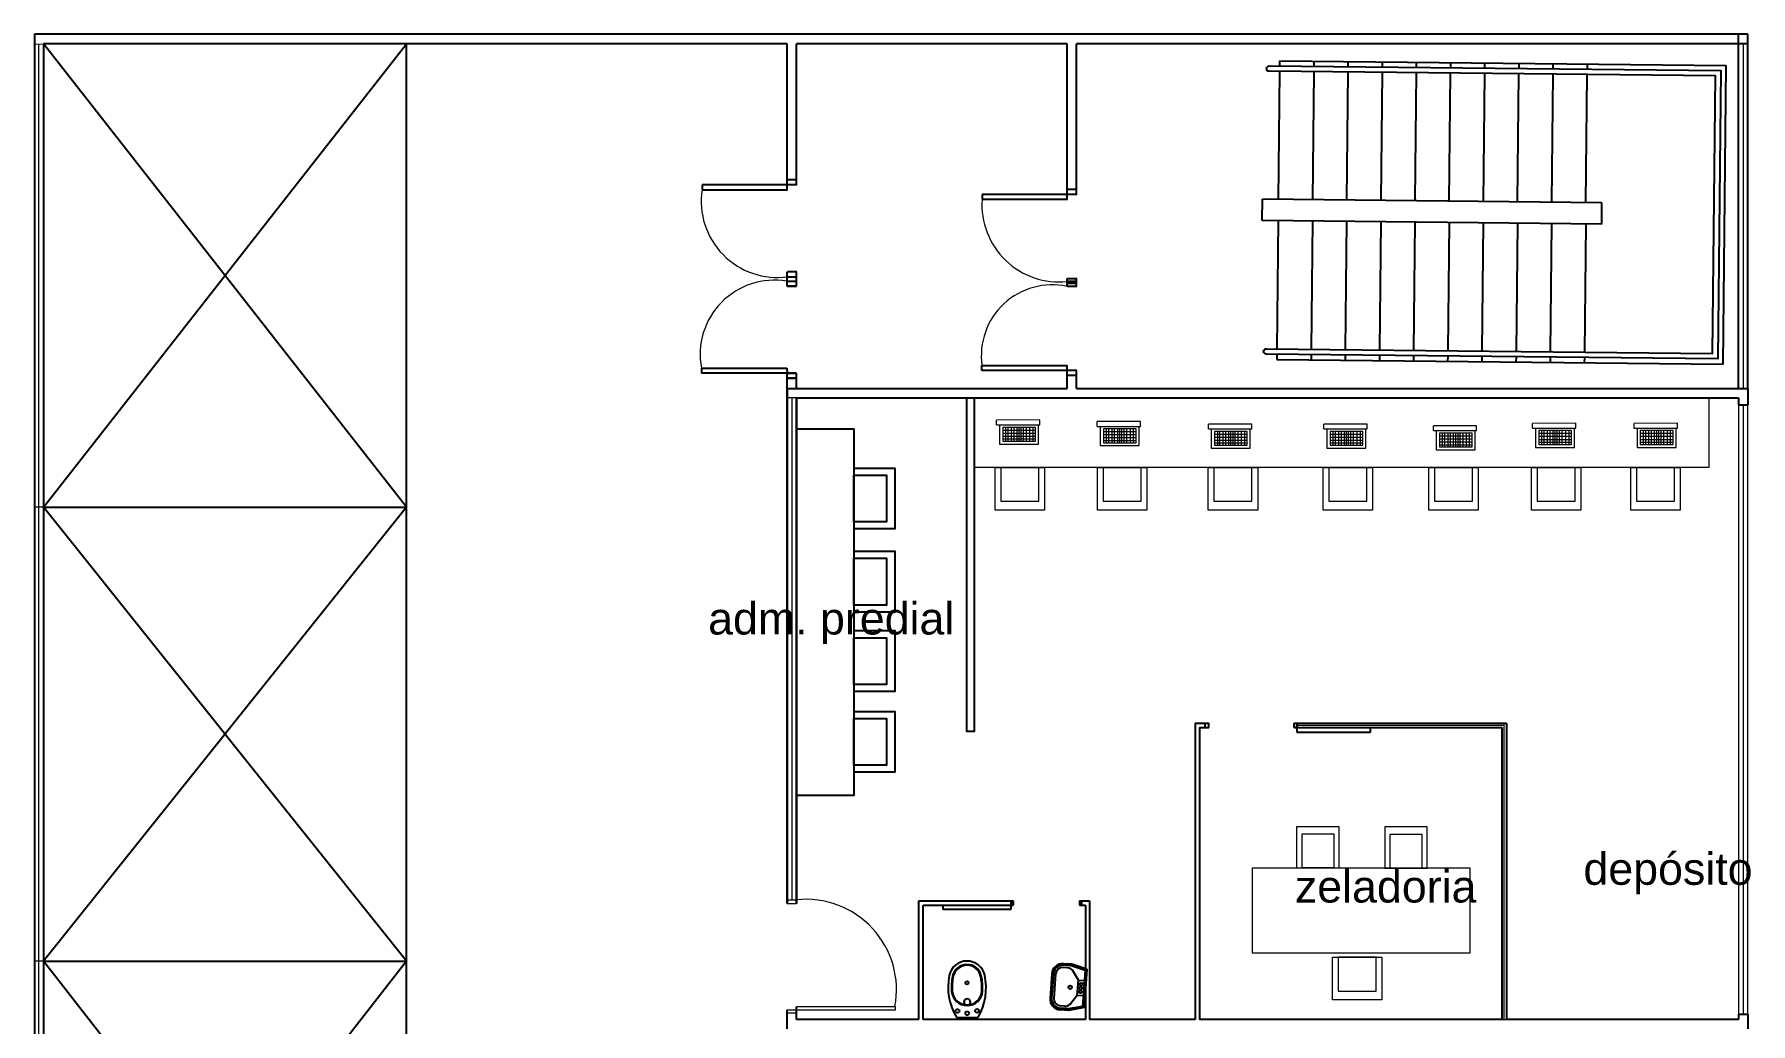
# Model space of a CAD drawing. Header units: metres. Extents: x 325024 to 7190115, y 7391967 to 10157759.
# Drawn here: x 326693.73 to 326709.81, y 7393264.02 to 7393273.29 of the extents above; entities that cross this region are included whole.
import ezdxf

# ---------------------------------------------------------------- set-up
doc = ezdxf.new("R2010")
doc.units = ezdxf.units.M
for name, color, linetype in [('Alvenaria', 6, 'Continuous'), ('Corrimão', 1, 'Continuous'), ('HIDRAULICA', 3, 'Continuous'), ('PECAS', 2, 'Continuous'), ('TEXTO', 2, 'Continuous')]:
    doc.layers.add(name, color=color, linetype=linetype)
for name, color, linetype, lineweight in [('ESQUADRIA', 2, 'Continuous', 15), ('linagrossa', 7, 'Continuous', 25), ('MÓVEIS', 7, 'Continuous', 13), ('PISO', 254, 'Continuous', 9), ('VIDRO', 4, 'Continuous', 15)]:
    doc.layers.add(name, color=color, linetype=linetype, lineweight=lineweight)
doc.styles.get("Standard").update_dxf_attribs({"font": 'arial.ttf'})

# ---------------------------------------------------------------- blocks, each defined once
blk = doc.blocks.new('new block.dwg vaso sanitario')
at = {"layer": 'PECAS', "color": 0}
for q in [(0, 95.742742), (0, -95.742742)]:
    blk.add_line((0, 0), q, dxfattribs=at)
for centre, radius in [((40.000002, 0), 17.500001), ((62.500003, 91.500003), 17.500001), ((325.000014, 0), 15.000001), ((62.500003, -91.500004), 17.500001)]:
    blk.add_circle(centre, radius, dxfattribs=at)
for centre, radius, start, end in [((281.877309, -367.965429), 546.302538, 78.038978, 120.612911), ((359.829176, 0), 170.170846, 0, 78.038978), ((7.500001, 95.742742), 7.5, 120.612911, 180), ((257.500011, 0), 145.000006, 94.115245, 180), ((257.500011, 0), 145.000006, 180, 265.884755), ((257.500011, 0), 138.500006, 94.115245, 180), ((257.500011, 0), 138.500006, 180, 265.884755), ((145.000006, 0), 30.000001, 213.541951, 146.458049), ((282.97582, -354.084727), 500.00002, 77.754014, 94.115245), ((282.97582, -354.084727), 493.50002, 77.754014, 94.115245), ((359.829176, 0), 131.170844, 0, 77.754014), ((359.829176, 0), 131.170844, 282.245986, 0), ((359.829176, 0), 137.670844, 0, 77.754014), ((359.829176, 0), 137.670844, 282.245986, 0), ((359.829176, 0), 170.170846, 281.961022, 0), ((7.500001, -95.742742), 7.5, 180, 239.387089), ((281.877309, 367.965428), 546.302538, 239.387089, 281.961022), ((282.97582, 354.084726), 500.00002, 265.884755, 282.245986), ((282.97582, 354.084726), 493.50002, 265.884755, 282.245986)]:
    blk.add_arc(centre, radius, start, end, dxfattribs=at)
blk = doc.blocks.new('Escada Emergência')
at = {"layer": 'Alvenaria'}
for p, q in [((-4.18, -0.05), (-4.18, 0)), ((-4.18, 0), (0, 0)), ((-3.86, -0.05), (-3.86, 0)), ((-3.54, -0.05), (-3.54, 0)), ((-3.22, -0.05), (-3.22, 0)), ((-2.9, -0.05), (-2.9, 0)), ((-2.58, -0.05), (-2.58, 0)), ((-2.26, -0.05), (-2.26, 0)), ((-1.94, -0.05), (-1.94, 0)), ((-1.62, -0.05), (-1.62, 0)), ((-1.3, -0.05), (-1.3, 0)), ((0, -2.8), (0, 0)), ((-4.18, -1.3), (-4.18, -0.1)), ((-3.86, -1.3), (-3.86, -0.1)), ((-3.54, -1.3), (-3.54, -0.1)), ((-3.22, -1.3), (-3.22, -0.1)), ((-2.9, -1.3), (-2.9, -0.1)), ((-2.58, -1.3), (-2.58, -0.1)), ((-2.26, -1.3), (-2.26, -0.1)), ((-1.94, -1.3), (-1.94, -0.1)), ((-1.62, -1.3), (-1.62, -0.1)), ((-1.3, -1.3), (-1.3, -0.1)), ((-1.15, -1.3), (-4.33, -1.3)), ((-4.33, -1.5), (-4.33, -1.3)), ((-1.15, -1.5), (-1.15, -1.3)), ((-1.15, -1.5), (-4.33, -1.5)), ((-4.18, -1.5), (-4.18, -2.7)), ((-3.86, -1.5), (-3.86, -2.7)), ((-3.54, -1.5), (-3.54, -2.7)), ((-3.22, -1.5), (-3.22, -2.7)), ((-2.9, -1.5), (-2.9, -2.7)), ((-2.58, -1.5), (-2.58, -2.7)), ((-2.26, -1.5), (-2.26, -2.7)), ((-1.94, -1.5), (-1.94, -2.7)), ((-1.62, -1.5), (-1.62, -2.7)), ((-1.3, -1.5), (-1.3, -2.7)), ((-4.18, -2.75), (-4.18, -2.8)), ((-4.18, -2.8), (0, -2.8)), ((-3.86, -2.75), (-3.86, -2.8)), ((-3.54, -2.75), (-3.54, -2.8)), ((-3.22, -2.75), (-3.22, -2.8)), ((-2.9, -2.75), (-2.9, -2.8)), ((-2.58, -2.75), (-2.58, -2.8)), ((-2.26, -2.75), (-2.26, -2.8)), ((-1.94, -2.75), (-1.94, -2.8)), ((-1.62, -2.75), (-1.62, -2.8)), ((-1.3, -2.75), (-1.3, -2.8))]:
    blk.add_line(p, q, dxfattribs=at)
at = {"layer": 'Corrimão'}
blk.add_lwpolyline([(-4.28, -0.05), (-0.05, -0.05), (-0.05, -2.75), (-4.28, -2.75, -1), (-4.28, -2.7), (-0.1, -2.7), (-0.1, -0.1), (-4.28, -0.1, -1)], format="xyb", close=True, dxfattribs=at)
blk = doc.blocks.new('pia de banheiro')
at = {"layer": 'HIDRAULICA', "color": 0}
for p, q in [((-1167.941, -47.098), (-1167.741, -47.048)), ((-1167.741, -47.048), (-1167.632, -47.048)), ((-1167.941, -47.598), (-1167.941, -47.098)), ((-1167.921, -47.113), (-1167.736, -47.067)), ((-1167.921, -47.582), (-1167.921, -47.113)), ((-1167.921, -47.248), (-1167.841, -47.248)), ((-1167.841, -47.248), (-1167.767, -47.141)), ((-1167.841, -47.248), (-1167.841, -47.448)), ((-1167.741, -47.068), (-1167.632, -47.068)), ((-1167.685, -47.098), (-1167.632, -47.098)), ((-1167.541, -47.506), (-1167.541, -47.189)), ((-1167.511, -47.506), (-1167.511, -47.189)), ((-1167.491, -47.506), (-1167.491, -47.189)), ((-1167.841, -47.448), (-1167.921, -47.448)), ((-1167.841, -47.448), (-1167.771, -47.553)), ((-1167.941, -47.598), (-1167.741, -47.648)), ((-1167.921, -47.582), (-1167.736, -47.628)), ((-1167.741, -47.628), (-1167.632, -47.628)), ((-1167.741, -47.648), (-1167.632, -47.648)), ((-1167.687, -47.598), (-1167.632, -47.598))]:
    blk.add_line(p, q, dxfattribs=at)
for centre, radius in [((-1167.881, -47.348), 0.0195), ((-1167.881, -47.298), 0.0183), ((-1167.881, -47.398), 0.0182), ((-1167.741, -47.348), 0.0234)]:
    blk.add_circle(centre, radius, dxfattribs=at)
for centre, radius, start, end in [((-1167.632, -47.189), 0.141, 0, 90), ((-1167.685, -47.198), 0.1, 90, 145.2405), ((-1167.632, -47.189), 0.121, 0, 90), ((-1167.632, -47.189), 0.0914, 0, 90), ((-1167.687, -47.498), 0.1, 213.7272, 270), ((-1167.632, -47.506), 0.0914, 270, 0), ((-1167.632, -47.506), 0.121, 270, 0), ((-1167.632, -47.506), 0.141, 270, 0)]:
    blk.add_arc(centre, radius, start, end, dxfattribs=at)

msp = doc.modelspace()

# ---------------------------------------------------------------- linework, layer by layer
at = {"layer": 'ESQUADRIA'}
for centre, radius, start, end in [((326700.69, 7393271.727), 0.714, 171.3114, 277.6091), ((326703.329, 7393271.694), 0.723, 176.0067, 276.0447), ((326700.661, 7393270.292), 0.695, 80.314, 190.7655), ((326703.264, 7393270.28), 0.664, 77.7923, 188.0597), ((326700.958, 7393264.339), 0.848, 349.3824, 95.9696)]:
    msp.add_arc(centre, radius, start, end, dxfattribs=at)
at = {"layer": 'linagrossa'}
for p, q in [((326696.915, 7393273.291), (326693.729, 7393273.291)), ((326693.729, 7393273.291), (326693.729, 7393230.54)), ((326696.915, 7393273.203), (326693.816, 7393273.203)), ((326693.816, 7393273.203), (326693.816, 7393230.664)), ((326693.816, 7393268.861), (326697.214, 7393273.203)), ((326697.214, 7393268.861), (326693.816, 7393273.203)), ((326709.782, 7393273.291), (326696.915, 7393273.291)), ((326700.782, 7393273.203), (326696.915, 7393273.203)), ((326697.214, 7393260.244), (326697.214, 7393273.203)), ((326700.782, 7393271.835), (326700.782, 7393273.203)), ((326703.405, 7393273.203), (326700.87, 7393273.203)), ((326700.87, 7393271.881), (326700.87, 7393273.203)), ((326703.405, 7393271.745), (326703.405, 7393273.203)), ((326709.782, 7393273.203), (326703.492, 7393273.203)), ((326703.492, 7393271.79), (326703.492, 7393273.203)), ((326709.695, 7393269.973), (326709.695, 7393273.291)), ((326709.782, 7393269.973), (326709.782, 7393273.291)), ((326700.784, 7393271.881), (326699.984, 7393271.881)), ((326699.984, 7393271.881), (326699.984, 7393271.835)), ((326700.872, 7393271.928), (326700.784, 7393271.928)), ((326700.872, 7393271.881), (326700.784, 7393271.881)), ((326699.984, 7393271.835), (326700.784, 7393271.835)), ((326703.407, 7393271.79), (326702.607, 7393271.79)), ((326702.607, 7393271.79), (326702.607, 7393271.745)), ((326702.607, 7393271.745), (326703.407, 7393271.745)), ((326703.495, 7393271.838), (326703.407, 7393271.838)), ((326703.495, 7393271.79), (326703.407, 7393271.79)), ((326700.782, 7393271.02), (326700.782, 7393271.065)), ((326700.872, 7393271.065), (326700.784, 7393271.065)), ((326700.87, 7393270.931), (326700.87, 7393271.065)), ((326700.778, 7393270.978), (326700.866, 7393270.978)), ((326700.866, 7393270.932), (326700.778, 7393270.932)), ((326700.782, 7393270.931), (326700.782, 7393271.02)), ((326700.87, 7393270.976), (326700.782, 7393270.976)), ((326700.782, 7393270.931), (326700.87, 7393270.931)), ((326700.784, 7393271.02), (326700.872, 7393271.02)), ((326703.405, 7393270.975), (326703.405, 7393271.002)), ((326703.405, 7393270.93), (326703.405, 7393270.975)), ((326703.406, 7393271.002), (326703.494, 7393271.002)), ((326703.494, 7393270.957), (326703.406, 7393270.957)), ((326703.495, 7393270.975), (326703.407, 7393270.975)), ((326703.407, 7393270.93), (326703.495, 7393270.93)), ((326703.492, 7393270.93), (326703.492, 7393271.002)), ((326699.978, 7393270.162), (326700.778, 7393270.162)), ((326699.978, 7393270.162), (326699.978, 7393270.117)), ((326700.778, 7393270.117), (326699.978, 7393270.117)), ((326700.778, 7393270.162), (326700.782, 7393270.117)), ((326700.866, 7393270.117), (326700.778, 7393270.117)), ((326700.782, 7393269.973), (326700.782, 7393270.117)), ((326700.782, 7393270.116), (326700.87, 7393270.116)), ((326700.87, 7393269.973), (326700.87, 7393270.116)), ((326702.606, 7393270.187), (326703.406, 7393270.187)), ((326702.606, 7393270.141), (326702.606, 7393270.187)), ((326703.406, 7393270.141), (326702.606, 7393270.141)), ((326703.405, 7393269.973), (326703.405, 7393270.187)), ((326703.494, 7393270.141), (326703.406, 7393270.141)), ((326703.492, 7393269.973), (326703.492, 7393270.141)), ((326700.866, 7393270.069), (326700.778, 7393270.069)), ((326700.782, 7393270.068), (326700.87, 7393270.068)), ((326700.782, 7393269.973), (326703.405, 7393269.973)), ((326700.782, 7393265.147), (326700.782, 7393269.973)), ((326700.782, 7393269.973), (326700.782, 7393265.147)), ((326703.494, 7393270.094), (326703.406, 7393270.094)), ((326703.492, 7393269.973), (326709.782, 7393269.973)), ((326709.782, 7393269.973), (326709.782, 7393269.819)), ((326700.87, 7393269.885), (326709.695, 7393269.885)), ((326700.87, 7393265.147), (326700.87, 7393269.885)), ((326700.87, 7393269.885), (326700.87, 7393265.147)), ((326709.695, 7393269.885), (326709.695, 7393269.819)), ((326709.695, 7393269.819), (326709.782, 7393269.819)), ((326693.816, 7393268.861), (326697.214, 7393268.861)), ((326697.214, 7393268.861), (326693.816, 7393264.608)), ((326697.214, 7393264.608), (326693.816, 7393268.861)), ((326704.604, 7393266.837), (326704.604, 7393264.061)), ((326704.604, 7393266.837), (326704.732, 7393266.837)), ((326704.645, 7393266.796), (326704.645, 7393264.061)), ((326704.645, 7393266.796), (326704.732, 7393266.796)), ((326704.698, 7393266.796), (326704.698, 7393266.837)), ((326704.732, 7393266.796), (326704.732, 7393266.837)), ((326705.532, 7393266.837), (326707.519, 7393266.837)), ((326705.532, 7393266.796), (326705.532, 7393266.837)), ((326705.532, 7393266.816), (326705.532, 7393266.816)), ((326705.532, 7393266.816), (326705.532, 7393266.796)), ((326705.532, 7393266.796), (326707.478, 7393266.796)), ((326705.556, 7393266.837), (326705.556, 7393266.796)), ((326705.556, 7393266.796), (326705.556, 7393266.754)), ((326705.556, 7393266.754), (326706.136, 7393266.754)), ((326706.136, 7393266.754), (326706.245, 7393266.754)), ((326706.245, 7393266.754), (326706.245, 7393266.796)), ((326707.478, 7393266.796), (326707.478, 7393264.061)), ((326707.519, 7393266.837), (326707.519, 7393264.061)), ((326702.015, 7393264.061), (326702.015, 7393265.173)), ((326702.015, 7393265.173), (326702.357, 7393265.173)), ((326702.056, 7393264.061), (326702.056, 7393265.132)), ((326702.056, 7393265.132), (326702.719, 7393265.132)), ((326702.243, 7393265.092), (326702.243, 7393265.132)), ((326702.357, 7393265.173), (326702.719, 7393265.173)), ((326702.719, 7393265.173), (326702.898, 7393265.173)), ((326702.719, 7393265.132), (326702.9, 7393265.132)), ((326702.876, 7393265.173), (326702.876, 7393265.132)), ((326702.876, 7393265.132), (326702.876, 7393265.092)), ((326702.898, 7393265.132), (326702.898, 7393265.173)), ((326702.898, 7393265.173), (326702.898, 7393265.132)), ((326703.519, 7393265.173), (326703.615, 7393265.173)), ((326703.519, 7393265.173), (326703.519, 7393265.132)), ((326703.519, 7393265.132), (326703.575, 7393265.132)), ((326703.539, 7393265.173), (326703.539, 7393265.132)), ((326703.575, 7393265.132), (326703.575, 7393264.061)), ((326703.615, 7393265.173), (326703.615, 7393264.061)), ((326702.876, 7393265.092), (326702.243, 7393265.092)), ((326693.816, 7393264.608), (326697.214, 7393264.608)), ((326697.214, 7393264.608), (326693.816, 7393260.244)), ((326697.214, 7393260.244), (326693.816, 7393264.608)), ((326693.816, 7393264.608), (326693.816, 7393239.394)), ((326700.782, 7393263.973), (326700.782, 7393264.153)), ((326700.87, 7393264.061), (326700.87, 7393264.181)), ((326702.015, 7393264.061), (326700.87, 7393264.061)), ((326703.575, 7393264.061), (326702.056, 7393264.061)), ((326704.604, 7393264.061), (326703.615, 7393264.061)), ((326707.478, 7393264.061), (326704.645, 7393264.061)), ((326709.695, 7393264.061), (326707.519, 7393264.061)), ((326709.695, 7393264.112), (326709.782, 7393264.112)), ((326709.695, 7393264.112), (326709.695, 7393264.061)), ((326709.782, 7393264.112), (326709.782, 7393263.973))]:
    msp.add_line(p, q, dxfattribs=at)
for points in [[(326702.532, 7393269.885), (326702.532, 7393266.759), (326702.464, 7393266.759), (326702.464, 7393269.885)], [(326700.87, 7393266.161), (326700.87, 7393269.594), (326701.405, 7393269.594), (326701.405, 7393266.161)], [(326701.405, 7393269.224), (326701.405, 7393268.66), (326701.792, 7393268.66), (326701.792, 7393269.224)], [(326701.405, 7393268.723), (326701.405, 7393269.16), (326701.711, 7393269.16), (326701.711, 7393268.723)], [(326701.405, 7393268.445), (326701.405, 7393267.881), (326701.792, 7393267.881), (326701.792, 7393268.445)], [(326701.405, 7393267.944), (326701.405, 7393268.382), (326701.711, 7393268.382), (326701.711, 7393267.944)], [(326701.405, 7393267.701), (326701.405, 7393267.138), (326701.792, 7393267.138), (326701.792, 7393267.701)], [(326701.405, 7393267.201), (326701.405, 7393267.638), (326701.711, 7393267.638), (326701.711, 7393267.201)], [(326701.405, 7393266.943), (326701.405, 7393266.38), (326701.792, 7393266.38), (326701.792, 7393266.943)], [(326701.405, 7393266.443), (326701.405, 7393266.88), (326701.711, 7393266.88), (326701.711, 7393266.443)]]:
    msp.add_lwpolyline(points, close=True, dxfattribs=at)
at = {"layer": 'PISO'}
for p, q in [((326702.532, 7393269.234), (326702.532, 7393269.885)), ((326709.415, 7393269.885), (326709.415, 7393269.234)), ((326703.149, 7393269.678), (326702.744, 7393269.676)), ((326702.744, 7393269.632), (326702.744, 7393269.676)), ((326702.744, 7393269.632), (326703.149, 7393269.632)), ((326702.772, 7393269.632), (326702.772, 7393269.452)), ((326703.136, 7393269.452), (326703.136, 7393269.632)), ((326703.149, 7393269.632), (326703.149, 7393269.678)), ((326704.092, 7393269.664), (326703.687, 7393269.662)), ((326703.687, 7393269.618), (326703.687, 7393269.662)), ((326703.687, 7393269.618), (326704.092, 7393269.618)), ((326703.715, 7393269.618), (326703.715, 7393269.438)), ((326704.079, 7393269.438), (326704.079, 7393269.618)), ((326704.092, 7393269.618), (326704.092, 7393269.664)), ((326705.133, 7393269.64), (326704.728, 7393269.638)), ((326704.728, 7393269.594), (326704.728, 7393269.638)), ((326705.133, 7393269.594), (326705.133, 7393269.64)), ((326706.215, 7393269.64), (326705.81, 7393269.638)), ((326705.81, 7393269.594), (326705.81, 7393269.638)), ((326706.215, 7393269.594), (326706.215, 7393269.64)), ((326707.24, 7393269.624), (326706.835, 7393269.622)), ((326706.835, 7393269.578), (326706.835, 7393269.622)), ((326707.24, 7393269.578), (326707.24, 7393269.624)), ((326708.17, 7393269.648), (326707.765, 7393269.646)), ((326707.765, 7393269.602), (326707.765, 7393269.646)), ((326708.17, 7393269.602), (326708.17, 7393269.648)), ((326709.122, 7393269.648), (326708.717, 7393269.646)), ((326708.717, 7393269.602), (326708.717, 7393269.646)), ((326709.122, 7393269.602), (326709.122, 7393269.648)), ((326703.108, 7393269.608), (326702.801, 7393269.608)), ((326702.801, 7393269.608), (326702.801, 7393269.479)), ((326703.108, 7393269.58), (326702.801, 7393269.58)), ((326702.801, 7393269.555), (326703.108, 7393269.555)), ((326703.108, 7393269.523), (326702.801, 7393269.523)), ((326702.801, 7393269.501), (326703.108, 7393269.501)), ((326702.801, 7393269.479), (326703.108, 7393269.479)), ((326702.828, 7393269.608), (326702.828, 7393269.479)), ((326702.852, 7393269.479), (326702.852, 7393269.608)), ((326702.88, 7393269.608), (326702.88, 7393269.479)), ((326702.907, 7393269.479), (326702.907, 7393269.608)), ((326702.932, 7393269.608), (326702.932, 7393269.479)), ((326702.955, 7393269.479), (326702.955, 7393269.608)), ((326702.975, 7393269.479), (326702.975, 7393269.608)), ((326702.995, 7393269.479), (326702.995, 7393269.608)), ((326703.023, 7393269.479), (326703.023, 7393269.608)), ((326703.055, 7393269.479), (326703.055, 7393269.608)), ((326703.085, 7393269.479), (326703.085, 7393269.608)), ((326703.108, 7393269.479), (326703.108, 7393269.608)), ((326704.051, 7393269.594), (326703.744, 7393269.594)), ((326703.744, 7393269.594), (326703.744, 7393269.465)), ((326704.051, 7393269.566), (326703.744, 7393269.566)), ((326703.744, 7393269.541), (326704.051, 7393269.541)), ((326704.051, 7393269.51), (326703.744, 7393269.51)), ((326703.744, 7393269.487), (326704.051, 7393269.487)), ((326703.744, 7393269.465), (326704.051, 7393269.465)), ((326703.771, 7393269.594), (326703.771, 7393269.465)), ((326703.795, 7393269.465), (326703.795, 7393269.594)), ((326703.822, 7393269.594), (326703.822, 7393269.465)), ((326703.849, 7393269.465), (326703.849, 7393269.594)), ((326703.875, 7393269.594), (326703.875, 7393269.465)), ((326703.898, 7393269.465), (326703.898, 7393269.594)), ((326703.918, 7393269.465), (326703.918, 7393269.594)), ((326703.938, 7393269.465), (326703.938, 7393269.594)), ((326703.965, 7393269.465), (326703.965, 7393269.594)), ((326703.998, 7393269.465), (326703.998, 7393269.594)), ((326704.027, 7393269.465), (326704.027, 7393269.594)), ((326704.051, 7393269.465), (326704.051, 7393269.594)), ((326704.728, 7393269.594), (326705.133, 7393269.594)), ((326704.755, 7393269.594), (326704.755, 7393269.414)), ((326705.092, 7393269.57), (326704.785, 7393269.57)), ((326704.785, 7393269.57), (326704.785, 7393269.441)), ((326705.092, 7393269.542), (326704.785, 7393269.542)), ((326704.785, 7393269.517), (326705.092, 7393269.517)), ((326705.092, 7393269.486), (326704.785, 7393269.486)), ((326704.785, 7393269.463), (326705.092, 7393269.463)), ((326704.812, 7393269.57), (326704.812, 7393269.441)), ((326704.835, 7393269.441), (326704.835, 7393269.57)), ((326704.863, 7393269.57), (326704.863, 7393269.441)), ((326704.89, 7393269.441), (326704.89, 7393269.57)), ((326704.915, 7393269.57), (326704.915, 7393269.441)), ((326704.938, 7393269.441), (326704.938, 7393269.57)), ((326704.959, 7393269.441), (326704.959, 7393269.57)), ((326704.978, 7393269.441), (326704.978, 7393269.57)), ((326705.006, 7393269.441), (326705.006, 7393269.57)), ((326705.039, 7393269.441), (326705.039, 7393269.57)), ((326705.068, 7393269.441), (326705.068, 7393269.57)), ((326705.092, 7393269.441), (326705.092, 7393269.57)), ((326705.119, 7393269.414), (326705.119, 7393269.594)), ((326705.81, 7393269.594), (326706.215, 7393269.594)), ((326705.838, 7393269.594), (326705.838, 7393269.414)), ((326706.174, 7393269.57), (326705.867, 7393269.57)), ((326705.867, 7393269.57), (326705.867, 7393269.441)), ((326706.174, 7393269.542), (326705.867, 7393269.542)), ((326705.867, 7393269.517), (326706.174, 7393269.517)), ((326706.174, 7393269.486), (326705.867, 7393269.486)), ((326705.867, 7393269.463), (326706.174, 7393269.463)), ((326705.894, 7393269.57), (326705.894, 7393269.441)), ((326705.918, 7393269.441), (326705.918, 7393269.57)), ((326705.946, 7393269.57), (326705.946, 7393269.441)), ((326705.973, 7393269.441), (326705.973, 7393269.57)), ((326705.998, 7393269.57), (326705.998, 7393269.441)), ((326706.021, 7393269.441), (326706.021, 7393269.57)), ((326706.041, 7393269.441), (326706.041, 7393269.57)), ((326706.061, 7393269.441), (326706.061, 7393269.57)), ((326706.088, 7393269.441), (326706.088, 7393269.57)), ((326706.121, 7393269.441), (326706.121, 7393269.57)), ((326706.151, 7393269.441), (326706.151, 7393269.57)), ((326706.174, 7393269.441), (326706.174, 7393269.57)), ((326706.202, 7393269.414), (326706.202, 7393269.594)), ((326706.835, 7393269.578), (326707.24, 7393269.578)), ((326706.862, 7393269.578), (326706.862, 7393269.397)), ((326707.199, 7393269.554), (326706.892, 7393269.554)), ((326706.892, 7393269.554), (326706.892, 7393269.425)), ((326707.199, 7393269.526), (326706.892, 7393269.526)), ((326706.892, 7393269.501), (326707.199, 7393269.501)), ((326707.199, 7393269.469), (326706.892, 7393269.469)), ((326706.919, 7393269.554), (326706.919, 7393269.425)), ((326706.942, 7393269.425), (326706.942, 7393269.554)), ((326706.97, 7393269.554), (326706.97, 7393269.425)), ((326706.997, 7393269.425), (326706.997, 7393269.554)), ((326707.022, 7393269.554), (326707.022, 7393269.425)), ((326707.045, 7393269.425), (326707.045, 7393269.554)), ((326707.066, 7393269.425), (326707.066, 7393269.554)), ((326707.085, 7393269.425), (326707.085, 7393269.554)), ((326707.113, 7393269.425), (326707.113, 7393269.554)), ((326707.146, 7393269.425), (326707.146, 7393269.554)), ((326707.175, 7393269.425), (326707.175, 7393269.554)), ((326707.199, 7393269.425), (326707.199, 7393269.554)), ((326707.226, 7393269.397), (326707.226, 7393269.578)), ((326707.765, 7393269.602), (326708.17, 7393269.602)), ((326707.793, 7393269.602), (326707.793, 7393269.421)), ((326708.129, 7393269.578), (326707.822, 7393269.578)), ((326707.822, 7393269.578), (326707.822, 7393269.449)), ((326708.129, 7393269.55), (326707.822, 7393269.55)), ((326707.822, 7393269.525), (326708.129, 7393269.525)), ((326708.129, 7393269.493), (326707.822, 7393269.493)), ((326707.822, 7393269.47), (326708.129, 7393269.47)), ((326707.849, 7393269.578), (326707.849, 7393269.449)), ((326707.873, 7393269.449), (326707.873, 7393269.578)), ((326707.901, 7393269.578), (326707.901, 7393269.449)), ((326707.928, 7393269.449), (326707.928, 7393269.578)), ((326707.953, 7393269.578), (326707.953, 7393269.449)), ((326707.976, 7393269.449), (326707.976, 7393269.578)), ((326707.996, 7393269.449), (326707.996, 7393269.578)), ((326708.016, 7393269.449), (326708.016, 7393269.578)), ((326708.043, 7393269.449), (326708.043, 7393269.578)), ((326708.076, 7393269.449), (326708.076, 7393269.578)), ((326708.106, 7393269.449), (326708.106, 7393269.578)), ((326708.129, 7393269.449), (326708.129, 7393269.578)), ((326708.157, 7393269.421), (326708.157, 7393269.602)), ((326708.717, 7393269.602), (326709.122, 7393269.602)), ((326708.745, 7393269.602), (326708.745, 7393269.421)), ((326709.081, 7393269.578), (326708.774, 7393269.578)), ((326708.774, 7393269.578), (326708.774, 7393269.449)), ((326709.081, 7393269.55), (326708.774, 7393269.55)), ((326708.774, 7393269.525), (326709.081, 7393269.525)), ((326709.081, 7393269.493), (326708.774, 7393269.493)), ((326708.774, 7393269.47), (326709.081, 7393269.47)), ((326708.801, 7393269.578), (326708.801, 7393269.449)), ((326708.825, 7393269.449), (326708.825, 7393269.578)), ((326708.852, 7393269.578), (326708.852, 7393269.449)), ((326708.88, 7393269.449), (326708.88, 7393269.578)), ((326708.905, 7393269.578), (326708.905, 7393269.449)), ((326708.928, 7393269.449), (326708.928, 7393269.578)), ((326708.948, 7393269.449), (326708.948, 7393269.578)), ((326708.968, 7393269.449), (326708.968, 7393269.578)), ((326708.995, 7393269.449), (326708.995, 7393269.578)), ((326709.028, 7393269.449), (326709.028, 7393269.578)), ((326709.058, 7393269.449), (326709.058, 7393269.578)), ((326709.081, 7393269.449), (326709.081, 7393269.578)), ((326709.109, 7393269.421), (326709.109, 7393269.602)), ((326702.772, 7393269.452), (326703.136, 7393269.452)), ((326703.715, 7393269.438), (326704.079, 7393269.438)), ((326704.755, 7393269.414), (326705.119, 7393269.414)), ((326704.785, 7393269.441), (326705.092, 7393269.441)), ((326705.838, 7393269.414), (326706.202, 7393269.414)), ((326705.867, 7393269.441), (326706.174, 7393269.441)), ((326706.862, 7393269.397), (326707.226, 7393269.397)), ((326706.892, 7393269.446), (326707.199, 7393269.446)), ((326706.892, 7393269.425), (326707.199, 7393269.425)), ((326707.793, 7393269.421), (326708.157, 7393269.421)), ((326707.822, 7393269.449), (326708.129, 7393269.449)), ((326708.745, 7393269.421), (326709.109, 7393269.421)), ((326708.774, 7393269.449), (326709.081, 7393269.449)), ((326709.415, 7393269.234), (326702.532, 7393269.234)), ((326700.782, 7393265.182), (326700.87, 7393265.182)), ((326700.782, 7393265.147), (326700.87, 7393265.147)), ((326700.782, 7393264.153), (326700.87, 7393264.153)), ((326701.797, 7393264.181), (326700.87, 7393264.181)), ((326700.87, 7393264.153), (326701.797, 7393264.153)), ((326701.797, 7393264.153), (326701.797, 7393264.181)), ((326700.782, 7393264.123), (326700.87, 7393264.123))]:
    msp.add_line(p, q, dxfattribs=at)
for points in [[(326703.193, 7393269.234), (326703.193, 7393268.833), (326702.73, 7393268.833), (326702.73, 7393269.234)], [(326702.783, 7393269.234), (326702.783, 7393268.916), (326703.139, 7393268.916), (326703.139, 7393269.234)], [(326704.151, 7393269.234), (326704.151, 7393268.833), (326703.688, 7393268.833), (326703.688, 7393269.234)], [(326703.741, 7393269.234), (326703.741, 7393268.916), (326704.097, 7393268.916), (326704.097, 7393269.234)], [(326705.19, 7393269.234), (326705.19, 7393268.833), (326704.726, 7393268.833), (326704.726, 7393269.234)], [(326704.78, 7393269.234), (326704.78, 7393268.916), (326705.135, 7393268.916), (326705.135, 7393269.234)], [(326706.265, 7393269.234), (326706.265, 7393268.833), (326705.802, 7393268.833), (326705.802, 7393269.234)], [(326705.855, 7393269.234), (326705.855, 7393268.916), (326706.211, 7393268.916), (326706.211, 7393269.234)], [(326707.255, 7393269.234), (326707.255, 7393268.833), (326706.792, 7393268.833), (326706.792, 7393269.234)], [(326706.846, 7393269.234), (326706.846, 7393268.916), (326707.201, 7393268.916), (326707.201, 7393269.234)], [(326708.216, 7393269.234), (326708.216, 7393268.833), (326707.753, 7393268.833), (326707.753, 7393269.234)], [(326707.807, 7393269.234), (326707.807, 7393268.916), (326708.162, 7393268.916), (326708.162, 7393269.234)], [(326709.147, 7393269.234), (326709.147, 7393268.833), (326708.684, 7393268.833), (326708.684, 7393269.234)], [(326708.738, 7393269.234), (326708.738, 7393268.916), (326709.093, 7393268.916), (326709.093, 7393269.234)], [(326705.953, 7393265.482), (326705.953, 7393265.867), (326705.554, 7393265.867), (326705.554, 7393265.482)], [(326705.606, 7393265.482), (326705.606, 7393265.799), (326705.902, 7393265.799), (326705.902, 7393265.482)], [(326706.778, 7393265.48), (326706.778, 7393265.865), (326706.379, 7393265.865), (326706.379, 7393265.48)], [(326706.431, 7393265.48), (326706.431, 7393265.797), (326706.727, 7393265.797), (326706.727, 7393265.48)], [(326707.18, 7393264.687), (326707.18, 7393265.48), (326705.137, 7393265.48), (326705.137, 7393264.687)], [(326706.352, 7393264.645), (326706.352, 7393264.244), (326705.889, 7393264.244), (326705.889, 7393264.645)], [(326705.942, 7393264.645), (326705.942, 7393264.327), (326706.298, 7393264.327), (326706.298, 7393264.645)]]:
    msp.add_lwpolyline(points, close=True, dxfattribs=at)
at = {"layer": 'VIDRO'}
for p, q in [((326693.729, 7393273.198), (326693.816, 7393273.203)), ((326693.729, 7393260.244), (326693.729, 7393273.198)), ((326693.772, 7393260.244), (326693.772, 7393273.201)), ((326693.816, 7393273.203), (326693.816, 7393260.244)), ((326709.782, 7393273.203), (326709.695, 7393273.203)), ((326709.695, 7393273.203), (326709.695, 7393269.973)), ((326709.739, 7393269.973), (326709.739, 7393273.203)), ((326709.782, 7393269.973), (326709.782, 7393273.203)), ((326709.695, 7393269.973), (326709.782, 7393269.973)), ((326700.87, 7393269.885), (326700.782, 7393269.885)), ((326700.782, 7393269.885), (326700.782, 7393265.182)), ((326700.826, 7393269.885), (326700.826, 7393265.182)), ((326700.87, 7393265.182), (326700.87, 7393269.885)), ((326709.695, 7393269.819), (326709.695, 7393264.112)), ((326709.739, 7393264.112), (326709.739, 7393269.819)), ((326709.782, 7393264.112), (326709.782, 7393269.819)), ((326693.816, 7393268.861), (326693.729, 7393268.861)), ((326707.519, 7393266.837), (326705.556, 7393266.837)), ((326705.556, 7393266.837), (326705.556, 7393266.796)), ((326707.498, 7393266.816), (326705.556, 7393266.816)), ((326705.556, 7393266.796), (326707.478, 7393266.796)), ((326707.478, 7393266.796), (326707.478, 7393264.061)), ((326707.498, 7393266.796), (326707.498, 7393266.837)), ((326707.498, 7393264.061), (326707.498, 7393266.796)), ((326707.519, 7393264.061), (326707.519, 7393266.837)), ((326700.782, 7393265.182), (326700.87, 7393265.182)), ((326693.816, 7393264.608), (326693.729, 7393264.608)), ((326707.478, 7393264.061), (326707.519, 7393264.061))]:
    msp.add_line(p, q, dxfattribs=at)

# ---------------------------------------------------------------- block references
at = {"layer": 'Alvenaria', "rotation": 359.4026828491099}
msp.add_blockref('Escada Emergência', (326709.578, 7393273), dxfattribs=at)
at = {"layer": 'MÓVEIS', "xscale": 0.001000000000000001, "yscale": 0.001000000000000001, "zscale": 0.001000000000000001, "rotation": 90.50756282915698}
msp.add_blockref('new block.dwg vaso sanitario', (326702.469, 7393264.079), dxfattribs=at)
at = {"layer": 'MÓVEIS', "color": 0, "xscale": 0.7210815143997571, "yscale": 0.7210815143997571, "zscale": 0.7210815143997571, "rotation": 175.871279256018}
msp.add_blockref('pia de banheiro', (325861.123, 7393290.934), dxfattribs=at)

# ---------------------------------------------------------------- texts
at = {"layer": 'TEXTO', "char_height": 0.3, "attachment_point": 1}
for s, insert in [('adm. predial', (326700.041, 7393267.968)), ('depósito', (326708.241, 7393265.623)), ('zeladoria', (326705.538, 7393265.457))]:
    msp.add_mtext_dynamic_manual_height_columns(s, width=11.6613, gutter_width=12.5, heights=[0.246], dxfattribs=dict(at, insert=insert))

doc.saveas('drawing.dxf')
